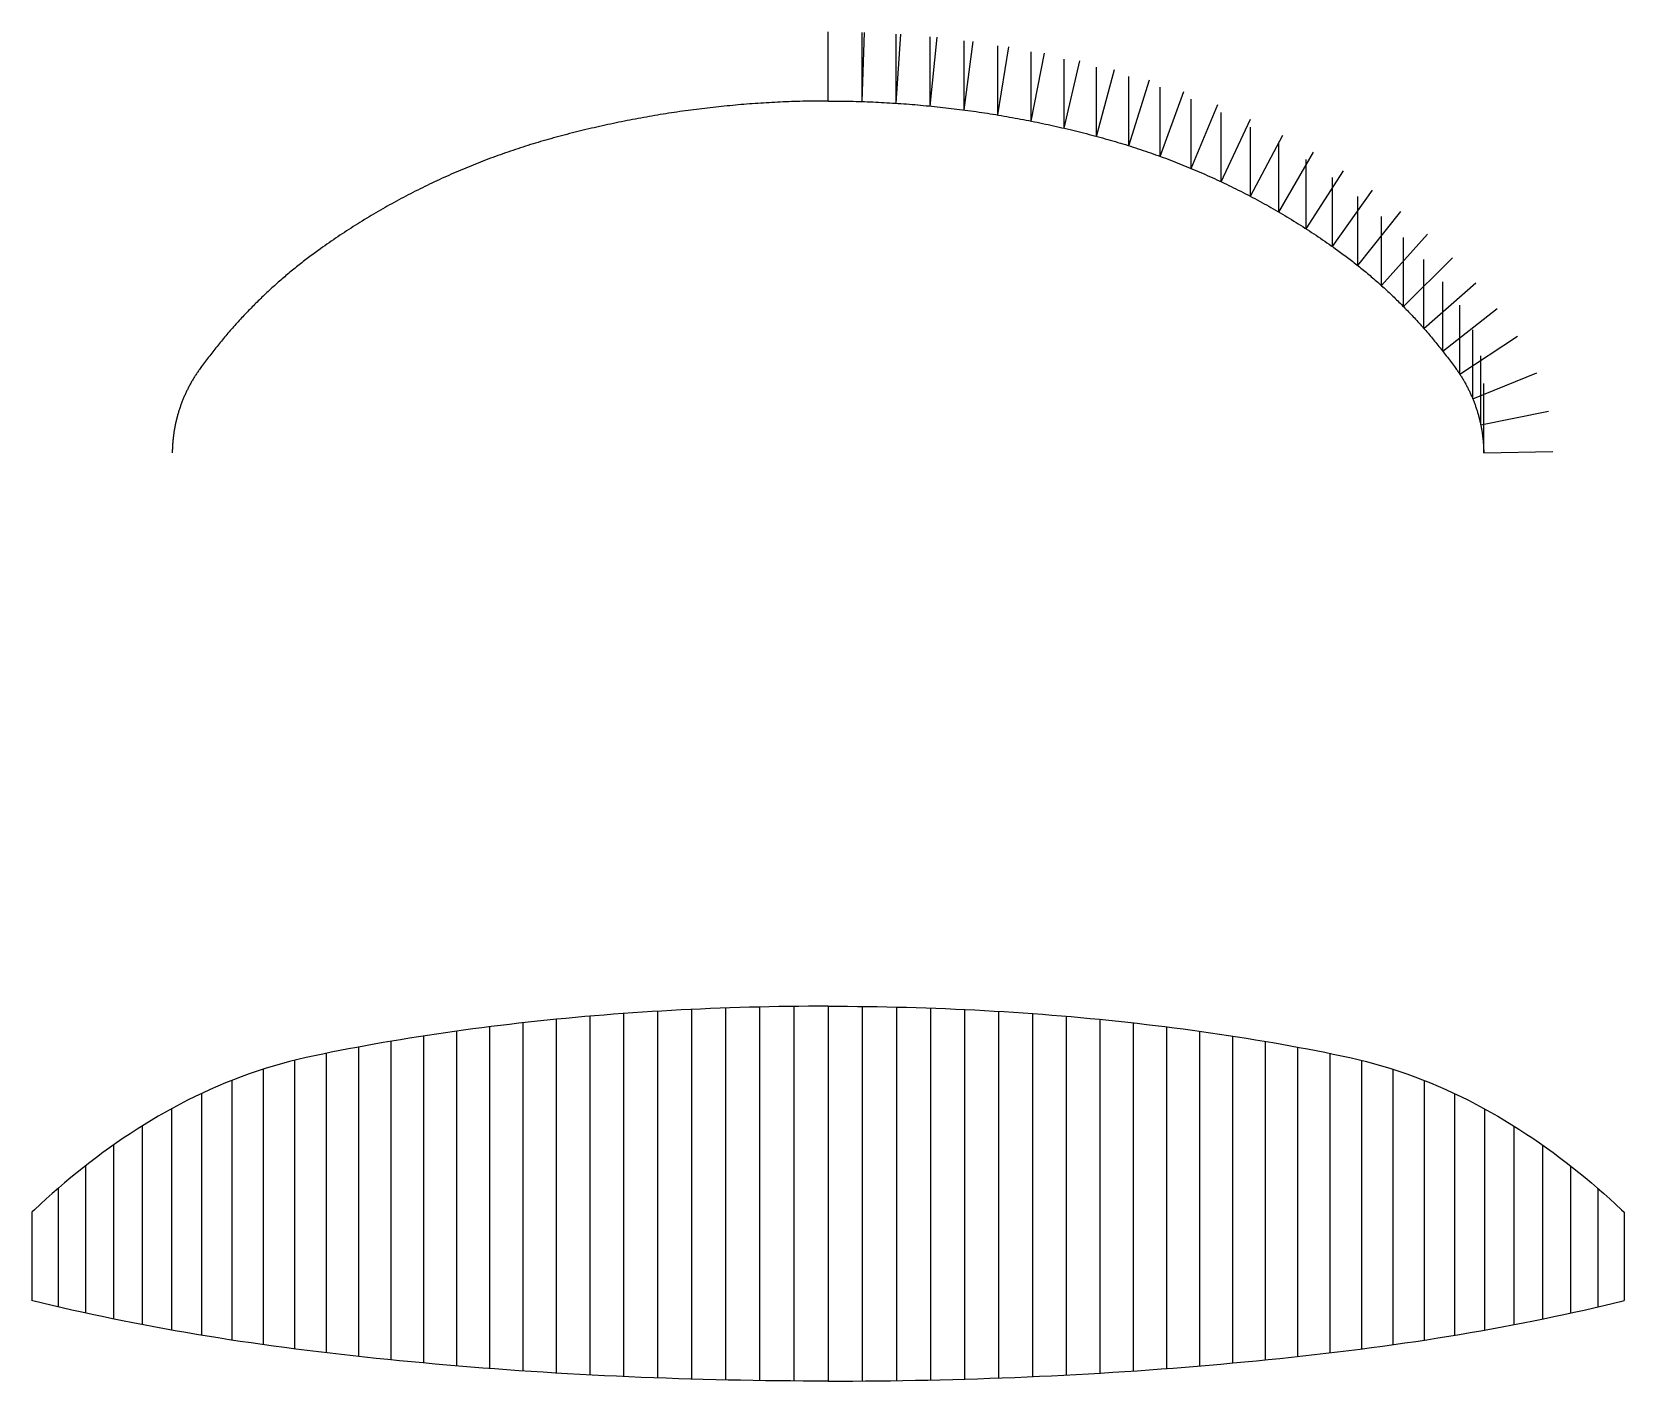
# Model space of a CAD drawing. Extents: x -576 to 576, y -271 to 704.
import ezdxf

# ---------------------------------------------------------------- set-up
doc = ezdxf.new("R2010")
doc.units = 0

msp = doc.modelspace()

# ---------------------------------------------------------------- linework, layer by layer
at = {"layer": 'default', "color": 1, "linetype": 'CONTINUOUS'}
for p, q in [((0, 654.25), (0, 704.25)), ((24.71, 653.84), (24.71, 703.84)), ((49.37, 652.63), (49.37, 702.63)), ((73.95, 650.6), (73.95, 700.6)), ((98.4, 647.78), (98.4, 697.78)), ((122.69, 644.16), (122.69, 694.16)), ((146.78, 639.77), (146.78, 689.77)), ((170.62, 634.61), (170.62, 684.61)), ((194.2, 628.71), (194.2, 678.71)), ((217.43, 621.97), (217.43, 671.97)), ((240.21, 614.24), (240.21, 664.24)), ((-119.24, 644.72), (-121.24, 644.4)), ((-117.23, 645.04), (-119.24, 644.72)), ((-115.23, 645.36), (-117.23, 645.04)), ((-113.22, 645.67), (-115.23, 645.36)), ((-111.21, 645.97), (-113.22, 645.67)), ((-109.21, 646.27), (-111.21, 645.97)), ((-107.2, 646.56), (-109.21, 646.27)), ((-105.19, 646.85), (-107.2, 646.56)), ((-103.18, 647.13), (-105.19, 646.85)), ((-101.17, 647.41), (-103.18, 647.13)), ((-99.16, 647.68), (-101.17, 647.41)), ((-97.14, 647.94), (-99.16, 647.68)), ((-95.13, 648.2), (-97.14, 647.94)), ((-93.12, 648.46), (-95.13, 648.2)), ((-91.1, 648.7), (-93.12, 648.46)), ((-89.09, 648.95), (-91.1, 648.7)), ((-87.07, 649.19), (-89.09, 648.95)), ((-85.06, 649.42), (-87.07, 649.19)), ((-83.04, 649.65), (-85.06, 649.42)), ((-81.02, 649.87), (-83.04, 649.65)), ((-79.01, 650.08), (-81.02, 649.87)), ((-76.99, 650.29), (-79.01, 650.08)), ((-74.97, 650.5), (-76.99, 650.29)), ((-72.95, 650.7), (-74.97, 650.5)), ((-70.93, 650.89), (-72.95, 650.7)), ((-68.91, 651.08), (-70.93, 650.89)), ((-66.89, 651.27), (-68.91, 651.08)), ((-64.86, 651.44), (-66.89, 651.27)), ((-62.84, 651.62), (-64.86, 651.44)), ((-60.82, 651.78), (-62.84, 651.62)), ((-58.8, 651.95), (-60.82, 651.78)), ((-56.77, 652.1), (-58.8, 651.95)), ((-54.75, 652.25), (-56.77, 652.1)), ((-52.72, 652.4), (-54.75, 652.25)), ((-50.7, 652.54), (-52.72, 652.4)), ((-48.67, 652.67), (-50.7, 652.54)), ((-46.65, 652.8), (-48.67, 652.67)), ((-44.62, 652.92), (-46.65, 652.8)), ((-42.6, 653.04), (-44.62, 652.92)), ((-40.57, 653.15), (-42.6, 653.04)), ((-38.54, 653.26), (-40.57, 653.15)), ((-36.52, 653.36), (-38.54, 653.26)), ((-34.49, 653.46), (-36.52, 653.36)), ((-32.46, 653.55), (-34.49, 653.46)), ((-30.43, 653.63), (-32.46, 653.55)), ((-28.41, 653.71), (-30.43, 653.63)), ((-26.38, 653.79), (-28.41, 653.71)), ((-24.35, 653.86), (-26.38, 653.79)), ((-22.32, 653.92), (-24.35, 653.86)), ((-20.29, 653.98), (-22.32, 653.92)), ((-18.26, 654.03), (-20.29, 653.98)), ((-16.24, 654.08), (-18.26, 654.03)), ((-14.21, 654.12), (-16.24, 654.08)), ((-12.18, 654.15), (-14.21, 654.12)), ((-10.15, 654.18), (-12.18, 654.15)), ((-8.12, 654.21), (-10.15, 654.18)), ((-6.09, 654.23), (-8.12, 654.21)), ((-4.06, 654.24), (-6.09, 654.23)), ((-2.03, 654.25), (-4.06, 654.24)), ((0, 654.25), (-2.03, 654.25)), ((262.49, 605.53), (262.49, 655.53)), ((284.22, 595.89), (284.22, 645.89)), ((-176.92, 633.11), (-178.89, 632.63)), ((-174.95, 633.59), (-176.92, 633.11)), ((-172.97, 634.06), (-174.95, 633.59)), ((-171, 634.52), (-172.97, 634.06)), ((-169.02, 634.98), (-171, 634.52)), ((-167.04, 635.44), (-169.02, 634.98)), ((-165.06, 635.89), (-167.04, 635.44)), ((-163.08, 636.33), (-165.06, 635.89)), ((-161.1, 636.77), (-163.08, 636.33)), ((-159.12, 637.2), (-161.1, 636.77)), ((-157.13, 637.63), (-159.12, 637.2)), ((-155.15, 638.05), (-157.13, 637.63)), ((-153.16, 638.47), (-155.15, 638.05)), ((-151.17, 638.88), (-153.16, 638.47)), ((-149.19, 639.28), (-151.17, 638.88)), ((-147.2, 639.68), (-149.19, 639.28)), ((-145.21, 640.08), (-147.2, 639.68)), ((-143.21, 640.47), (-145.21, 640.08)), ((-141.22, 640.85), (-143.21, 640.47)), ((-139.23, 641.23), (-141.22, 640.85)), ((-137.23, 641.61), (-139.23, 641.23)), ((-135.24, 641.97), (-137.23, 641.61)), ((-133.24, 642.34), (-135.24, 641.97)), ((-131.24, 642.69), (-133.24, 642.34)), ((-129.24, 643.05), (-131.24, 642.69)), ((-127.24, 643.39), (-129.24, 643.05)), ((-125.24, 643.73), (-127.24, 643.39)), ((-123.24, 644.07), (-125.24, 643.73)), ((-121.24, 644.4), (-123.24, 644.07)), ((305.35, 585.37), (305.35, 635.37)), ((-218.71, 621.57), (-220.54, 620.99)), ((-216.89, 622.14), (-218.71, 621.57)), ((-215.06, 622.71), (-216.89, 622.14)), ((-213.24, 623.27), (-215.06, 622.71)), ((-211.4, 623.83), (-213.24, 623.27)), ((-209.57, 624.38), (-211.4, 623.83)), ((-207.74, 624.92), (-209.57, 624.38)), ((-205.9, 625.46), (-207.74, 624.92)), ((-204.06, 625.98), (-205.9, 625.46)), ((-202.22, 626.51), (-204.06, 625.98)), ((-200.38, 627.02), (-202.22, 626.51)), ((-198.54, 627.53), (-200.38, 627.02)), ((-196.58, 628.07), (-198.54, 627.53)), ((-194.62, 628.59), (-196.58, 628.07)), ((-192.66, 629.12), (-194.62, 628.59)), ((-190.69, 629.64), (-192.66, 629.12)), ((-188.73, 630.15), (-190.69, 629.64)), ((-186.77, 630.66), (-188.73, 630.15)), ((-184.8, 631.16), (-186.77, 630.66)), ((-182.83, 631.65), (-184.8, 631.16)), ((-180.86, 632.15), (-182.83, 631.65)), ((-178.89, 632.63), (-180.86, 632.15)), ((325.83, 574.01), (325.83, 624.01)), ((-251.18, 610.1), (-252.96, 609.4)), ((-249.39, 610.79), (-251.18, 610.1)), ((-247.61, 611.48), (-249.39, 610.79)), ((-245.82, 612.15), (-247.61, 611.48)), ((-244.03, 612.83), (-245.82, 612.15)), ((-242.24, 613.49), (-244.03, 612.83)), ((-240.44, 614.15), (-242.24, 613.49)), ((-238.64, 614.81), (-240.44, 614.15)), ((-236.84, 615.45), (-238.64, 614.81)), ((-235.04, 616.1), (-236.84, 615.45)), ((-233.23, 616.73), (-235.04, 616.1)), ((-231.43, 617.36), (-233.23, 616.73)), ((-229.62, 617.98), (-231.43, 617.36)), ((-227.81, 618.59), (-229.62, 617.98)), ((-225.99, 619.2), (-227.81, 618.59)), ((-224.18, 619.8), (-225.99, 619.2)), ((-222.36, 620.4), (-224.18, 619.8)), ((-220.54, 620.99), (-222.36, 620.4)), ((345.63, 561.87), (345.63, 611.87)), ((-277.62, 598.95), (-279.36, 598.15)), ((-275.87, 599.74), (-277.62, 598.95)), ((-274.13, 600.52), (-275.87, 599.74)), ((-272.38, 601.29), (-274.13, 600.52)), ((-270.63, 602.06), (-272.38, 601.29)), ((-268.87, 602.82), (-270.63, 602.06)), ((-267.11, 603.58), (-268.87, 602.82)), ((-265.35, 604.33), (-267.11, 603.58)), ((-263.59, 605.07), (-265.35, 604.33)), ((-261.83, 605.81), (-263.59, 605.07)), ((-260.06, 606.54), (-261.83, 605.81)), ((-258.29, 607.26), (-260.06, 606.54)), ((-256.51, 607.98), (-258.29, 607.26)), ((-254.74, 608.69), (-256.51, 607.98)), ((-252.96, 609.4), (-254.74, 608.69)), ((364.7, 548.99), (364.7, 598.99)), ((-301.71, 587.27), (-303.41, 586.39)), ((-300.01, 588.14), (-301.71, 587.27)), ((-298.31, 589.01), (-300.01, 588.14)), ((-296.6, 589.87), (-298.31, 589.01)), ((-294.89, 590.73), (-296.6, 589.87)), ((-293.18, 591.58), (-294.89, 590.73)), ((-291.46, 592.42), (-293.18, 591.58)), ((-289.74, 593.26), (-291.46, 592.42)), ((-288.02, 594.09), (-289.74, 593.26)), ((-286.29, 594.92), (-288.02, 594.09)), ((-284.56, 595.73), (-286.29, 594.92)), ((-282.83, 596.55), (-284.56, 595.73)), ((-281.09, 597.35), (-282.83, 596.55)), ((-279.36, 598.15), (-281.09, 597.35)), ((-321.88, 576.3), (-323.54, 575.35)), ((-320.22, 577.25), (-321.88, 576.3)), ((-318.55, 578.19), (-320.22, 577.25)), ((-316.88, 579.12), (-318.55, 578.19)), ((-315.21, 580.05), (-316.88, 579.12)), ((-313.54, 580.97), (-315.21, 580.05)), ((-311.86, 581.89), (-313.54, 580.97)), ((-310.17, 582.8), (-311.86, 581.89)), ((-308.49, 583.71), (-310.17, 582.8)), ((-306.8, 584.61), (-308.49, 583.71)), ((-305.11, 585.5), (-306.8, 584.61)), ((-303.41, 586.39), (-305.11, 585.5)), ((382.91, 535.36), (382.91, 585.36)), ((-341.55, 564.47), (-343.17, 563.44)), ((-339.93, 565.49), (-341.55, 564.47)), ((-338.31, 566.5), (-339.93, 565.49)), ((-336.68, 567.51), (-338.31, 566.5)), ((-335.05, 568.51), (-336.68, 567.51)), ((-333.42, 569.5), (-335.05, 568.51)), ((-331.78, 570.49), (-333.42, 569.5)), ((-330.14, 571.47), (-331.78, 570.49)), ((-328.49, 572.45), (-330.14, 571.47)), ((-326.85, 573.42), (-328.49, 572.45)), ((-325.19, 574.39), (-326.85, 573.42)), ((-323.54, 575.35), (-325.19, 574.39)), ((400.04, 520.87), (400.04, 570.87)), ((-359.12, 552.89), (-360.69, 551.8)), ((-357.54, 553.97), (-359.12, 552.89)), ((-355.96, 555.04), (-357.54, 553.97)), ((-354.37, 556.11), (-355.96, 555.04)), ((-352.79, 557.18), (-354.37, 556.11)), ((-351.19, 558.24), (-352.79, 557.18)), ((-349.59, 559.29), (-351.19, 558.24)), ((-347.99, 560.34), (-349.59, 559.29)), ((-346.39, 561.38), (-347.99, 560.34)), ((-344.78, 562.41), (-346.39, 561.38)), ((-343.17, 563.44), (-344.78, 562.41)), ((416.02, 505.63), (416.02, 555.63)), ((-375.45, 541.15), (-376.43, 540.41)), ((-374.46, 541.9), (-375.45, 541.15)), ((-373.48, 542.63), (-374.46, 541.9)), ((-372.49, 543.37), (-373.48, 542.63)), ((-371.5, 544.1), (-372.49, 543.37)), ((-370.5, 544.83), (-371.5, 544.1)), ((-369.5, 545.56), (-370.5, 544.83)), ((-368.51, 546.28), (-369.5, 545.56)), ((-366.95, 547.39), (-368.51, 546.28)), ((-365.39, 548.5), (-366.95, 547.39)), ((-363.83, 549.61), (-365.39, 548.5)), ((-362.26, 550.71), (-363.83, 549.61)), ((-360.69, 551.8), (-362.26, 550.71)), ((-389.92, 529.65), (-390.86, 528.85)), ((-388.97, 530.43), (-389.92, 529.65)), ((-388.02, 531.22), (-388.97, 530.43)), ((-387.07, 532), (-388.02, 531.22)), ((-386.11, 532.78), (-387.07, 532)), ((-385.16, 533.56), (-386.11, 532.78)), ((-384.2, 534.33), (-385.16, 533.56)), ((-383.24, 535.1), (-384.2, 534.33)), ((-382.27, 535.87), (-383.24, 535.1)), ((-381.3, 536.64), (-382.27, 535.87)), ((-380.33, 537.4), (-381.3, 536.64)), ((-379.36, 538.15), (-380.33, 537.4)), ((-378.39, 538.91), (-379.36, 538.15)), ((-377.41, 539.66), (-378.39, 538.91)), ((-376.43, 540.41), (-377.41, 539.66)), ((430.81, 489.78), (430.81, 539.78)), ((-402.9, 518.27), (-403.8, 517.44)), ((-401.99, 519.11), (-402.9, 518.27)), ((-401.07, 519.93), (-401.99, 519.11)), ((-400.16, 520.76), (-401.07, 519.93)), ((-399.24, 521.58), (-400.16, 520.76)), ((-398.32, 522.4), (-399.24, 521.58)), ((-397.4, 523.22), (-398.32, 522.4)), ((-396.47, 524.03), (-397.4, 523.22)), ((-395.54, 524.84), (-396.47, 524.03)), ((-394.61, 525.65), (-395.54, 524.84)), ((-393.68, 526.46), (-394.61, 525.65)), ((-392.74, 527.26), (-393.68, 526.46)), ((-391.8, 528.06), (-392.74, 527.26)), ((-390.86, 528.85), (-391.8, 528.06)), ((444.39, 473.46), (444.39, 523.46)), ((-414.47, 507.19), (-415.34, 506.32)), ((-413.6, 508.06), (-414.47, 507.19)), ((-412.72, 508.93), (-413.6, 508.06)), ((-411.84, 509.79), (-412.72, 508.93)), ((-410.96, 510.65), (-411.84, 509.79)), ((-410.07, 511.51), (-410.96, 510.65)), ((-409.19, 512.37), (-410.07, 511.51)), ((-408.3, 513.22), (-409.19, 512.37)), ((-407.4, 514.07), (-408.3, 513.22)), ((-406.51, 514.92), (-407.4, 514.07)), ((-405.61, 515.76), (-406.51, 514.92)), ((-404.71, 516.6), (-405.61, 515.76)), ((-403.8, 517.44), (-404.71, 516.6)), ((456.69, 456.76), (456.69, 506.76)), ((-425.56, 495.62), (-426.39, 494.71)), ((-424.72, 496.53), (-425.56, 495.62)), ((-423.88, 497.43), (-424.72, 496.53)), ((-423.04, 498.33), (-423.88, 497.43)), ((-422.2, 499.23), (-423.04, 498.33)), ((-421.35, 500.13), (-422.2, 499.23)), ((-420.5, 501.02), (-421.35, 500.13)), ((-419.65, 501.91), (-420.5, 501.02)), ((-418.79, 502.8), (-419.65, 501.91)), ((-417.93, 503.68), (-418.79, 502.8)), ((-417.07, 504.56), (-417.93, 503.68)), ((-416.21, 505.44), (-417.07, 504.56)), ((-415.34, 506.32), (-416.21, 505.44)), ((-436.14, 483.59), (-436.94, 482.65)), ((-435.35, 484.54), (-436.14, 483.59)), ((-434.55, 485.47), (-435.35, 484.54)), ((-433.75, 486.41), (-434.55, 485.47)), ((-432.94, 487.34), (-433.75, 486.41)), ((-432.13, 488.27), (-432.94, 487.34)), ((-431.32, 489.2), (-432.13, 488.27)), ((-430.51, 490.13), (-431.32, 489.2)), ((-429.69, 491.05), (-430.51, 490.13)), ((-428.87, 491.97), (-429.69, 491.05)), ((-428.05, 492.89), (-428.87, 491.97)), ((-427.22, 493.8), (-428.05, 492.89)), ((-426.39, 494.71), (-427.22, 493.8)), ((466.11, 438.91), (466.11, 488.91)), ((-445.45, 472.1), (-446.21, 471.12)), ((-444.69, 473.07), (-445.45, 472.1)), ((-443.93, 474.04), (-444.69, 473.07)), ((-443.17, 475.01), (-443.93, 474.04)), ((-442.4, 475.97), (-443.17, 475.01)), ((-441.63, 476.93), (-442.4, 475.97)), ((-440.85, 477.89), (-441.63, 476.93)), ((-440.08, 478.85), (-440.85, 477.89)), ((-439.3, 479.8), (-440.08, 478.85)), ((-438.51, 480.75), (-439.3, 479.8)), ((-437.73, 481.7), (-438.51, 480.75)), ((-436.94, 482.65), (-437.73, 481.7)), ((-452.86, 462.25), (-454.3, 460.24)), ((-452.13, 463.24), (-452.86, 462.25)), ((-451.4, 464.24), (-452.13, 463.24)), ((-450.67, 465.23), (-451.4, 464.24)), ((-449.93, 466.22), (-450.67, 465.23)), ((-449.19, 467.2), (-449.93, 466.22)), ((-448.45, 468.19), (-449.19, 467.2)), ((-447.71, 469.17), (-448.45, 468.19)), ((-446.96, 470.15), (-447.71, 469.17)), ((-446.21, 471.12), (-446.96, 470.15)), ((471.83, 420.14), (471.83, 470.14)), ((-461.26, 449.11), (-461.57, 448.54)), ((-460.95, 449.69), (-461.26, 449.11)), ((-460.63, 450.27), (-460.95, 449.69)), ((-460.31, 450.84), (-460.63, 450.27)), ((-459.98, 451.41), (-460.31, 450.84)), ((-459.65, 451.98), (-459.98, 451.41)), ((-459.32, 452.54), (-459.65, 451.98)), ((-458.98, 453.11), (-459.32, 452.54)), ((-458.64, 453.67), (-458.98, 453.11)), ((-458.3, 454.23), (-458.64, 453.67)), ((-457.95, 454.79), (-458.3, 454.23)), ((-457.6, 455.34), (-457.95, 454.79)), ((-457.25, 455.9), (-457.6, 455.34)), ((-456.89, 456.45), (-457.25, 455.9)), ((-456.53, 457), (-456.89, 456.45)), ((-456.17, 457.55), (-456.53, 457)), ((-455.8, 458.09), (-456.17, 457.55)), ((-455.43, 458.63), (-455.8, 458.09)), ((-455.06, 459.17), (-455.43, 458.63)), ((-454.68, 459.71), (-455.06, 459.17)), ((-454.3, 460.24), (-454.68, 459.71)), ((473.99, 400), (473.99, 450)), ((-466.55, 437.82), (-466.79, 437.2)), ((-466.3, 438.43), (-466.55, 437.82)), ((-466.06, 439.03), (-466.3, 438.43)), ((-465.8, 439.64), (-466.06, 439.03)), ((-465.55, 440.24), (-465.8, 439.64)), ((-465.29, 440.85), (-465.55, 440.24)), ((-465.02, 441.45), (-465.29, 440.85)), ((-464.76, 442.05), (-465.02, 441.45)), ((-464.49, 442.65), (-464.76, 442.05)), ((-464.21, 443.25), (-464.49, 442.65)), ((-463.93, 443.84), (-464.21, 443.25)), ((-463.65, 444.43), (-463.93, 443.84)), ((-463.37, 445.03), (-463.65, 444.43)), ((-463.08, 445.62), (-463.37, 445.03)), ((-462.78, 446.2), (-463.08, 445.62)), ((-462.49, 446.79), (-462.78, 446.2)), ((-462.19, 447.37), (-462.49, 446.79)), ((-461.88, 447.96), (-462.19, 447.37)), ((-461.57, 448.54), (-461.88, 447.96)), ((-470.46, 425.97), (-470.63, 425.34)), ((-470.29, 426.6), (-470.46, 425.97)), ((-470.12, 427.24), (-470.29, 426.6)), ((-469.94, 427.87), (-470.12, 427.24)), ((-469.75, 428.5), (-469.94, 427.87)), ((-469.57, 429.13), (-469.75, 428.5)), ((-469.38, 429.76), (-469.57, 429.13)), ((-469.18, 430.39), (-469.38, 429.76)), ((-468.98, 431.01), (-469.18, 430.39)), ((-468.78, 431.64), (-468.98, 431.01)), ((-468.58, 432.26), (-468.78, 431.64)), ((-468.37, 432.89), (-468.58, 432.26)), ((-468.15, 433.51), (-468.37, 432.89)), ((-467.94, 434.13), (-468.15, 433.51)), ((-467.71, 434.74), (-467.94, 434.13)), ((-467.49, 435.36), (-467.71, 434.74)), ((-467.26, 435.98), (-467.49, 435.36)), ((-467.03, 436.59), (-467.26, 435.98)), ((-466.79, 437.2), (-467.03, 436.59)), ((-472.85, 414.4), (-472.94, 413.75)), ((-472.75, 415.05), (-472.85, 414.4)), ((-472.65, 415.69), (-472.75, 415.05)), ((-472.54, 416.34), (-472.65, 415.69)), ((-472.43, 416.99), (-472.54, 416.34)), ((-472.32, 417.64), (-472.43, 416.99)), ((-472.2, 418.28), (-472.32, 417.64)), ((-472.08, 418.93), (-472.2, 418.28)), ((-471.95, 419.57), (-472.08, 418.93)), ((-471.82, 420.22), (-471.95, 419.57)), ((-471.68, 420.86), (-471.82, 420.22)), ((-471.54, 421.5), (-471.68, 420.86)), ((-471.4, 422.14), (-471.54, 421.5)), ((-471.25, 422.78), (-471.4, 422.14)), ((-471.1, 423.42), (-471.25, 422.78)), ((-470.95, 424.06), (-471.1, 423.42)), ((-470.79, 424.7), (-470.95, 424.06)), ((-470.63, 425.34), (-470.79, 424.7)), ((-473.9, 403.28), (-473.93, 402.63)), ((-473.87, 403.94), (-473.9, 403.28)), ((-473.84, 404.6), (-473.87, 403.94)), ((-473.8, 405.25), (-473.84, 404.6)), ((-473.76, 405.91), (-473.8, 405.25)), ((-473.72, 406.56), (-473.76, 405.91)), ((-473.67, 407.22), (-473.72, 406.56)), ((-473.61, 407.87), (-473.67, 407.22)), ((-473.55, 408.53), (-473.61, 407.87)), ((-473.49, 409.18), (-473.55, 408.53)), ((-473.43, 409.83), (-473.49, 409.18)), ((-473.36, 410.49), (-473.43, 409.83)), ((-473.28, 411.14), (-473.36, 410.49)), ((-473.2, 411.79), (-473.28, 411.14)), ((-473.12, 412.44), (-473.2, 411.79)), ((-473.04, 413.1), (-473.12, 412.44)), ((-472.94, 413.75), (-473.04, 413.1)), ((-473.98, 400.66), (-473.99, 400)), ((-473.97, 401.31), (-473.98, 400.66)), ((-473.95, 401.97), (-473.97, 401.31)), ((-473.93, 402.63), (-473.95, 401.97)), ((0, 0), (-7.1, -0.01)), ((0, 0), (7.1, -0.01)), ((0, 0), (0, -271.02)), ((-209.88, -10.86), (-216.66, -11.59)), ((-203.09, -10.15), (-209.88, -10.86)), ((-196.27, -9.47), (-203.09, -10.15)), ((-196.43, -9.48), (-196.43, -265.2)), ((-189.44, -8.81), (-196.27, -9.47)), ((-182.58, -8.17), (-189.44, -8.81)), ((-175.71, -7.56), (-182.58, -8.17)), ((-168.82, -6.97), (-175.71, -7.56)), ((-172.13, -7.25), (-172.13, -266.56)), ((-161.91, -6.4), (-168.82, -6.97)), ((-154.99, -5.86), (-161.91, -6.4)), ((-148.05, -5.34), (-154.99, -5.86)), ((-141.1, -4.85), (-148.05, -5.34)), ((-147.73, -5.32), (-147.73, -267.74)), ((-134.13, -4.37), (-141.1, -4.85)), ((-127.15, -3.93), (-134.13, -4.37)), ((-120.15, -3.5), (-127.15, -3.93)), ((-123.24, -3.69), (-123.24, -268.74)), ((-113.15, -3.11), (-120.15, -3.5)), ((-106.13, -2.73), (-113.15, -3.11)), ((-99.1, -2.38), (-106.13, -2.73)), ((-92.07, -2.05), (-99.1, -2.38)), ((-98.68, -2.36), (-98.68, -269.56)), ((-85.02, -1.75), (-92.07, -2.05)), ((-77.97, -1.47), (-85.02, -1.75)), ((-70.9, -1.21), (-77.97, -1.47)), ((-74.07, -1.33), (-74.07, -270.2)), ((-63.83, -0.98), (-70.9, -1.21)), ((-56.76, -0.78), (-63.83, -0.98)), ((-49.67, -0.6), (-56.76, -0.78)), ((-42.59, -0.44), (-49.67, -0.6)), ((-49.41, -0.59), (-49.41, -270.65)), ((-35.5, -0.3), (-42.59, -0.44)), ((-28.4, -0.19), (-35.5, -0.3)), ((-21.3, -0.11), (-28.4, -0.19)), ((-24.71, -0.15), (-24.71, -270.93)), ((-14.2, -0.05), (-21.3, -0.11)), ((-7.1, -0.01), (-14.2, -0.05)), ((7.1, -0.01), (14.2, -0.05)), ((14.2, -0.05), (21.3, -0.11)), ((21.3, -0.11), (28.4, -0.19)), ((28.4, -0.19), (35.5, -0.3)), ((35.5, -0.3), (42.59, -0.44)), ((42.59, -0.44), (49.67, -0.6)), ((49.67, -0.6), (56.76, -0.78)), ((56.76, -0.78), (63.83, -0.98)), ((63.83, -0.98), (70.9, -1.21)), ((70.9, -1.21), (77.97, -1.47)), ((77.97, -1.47), (85.02, -1.75)), ((85.02, -1.75), (92.07, -2.05)), ((92.07, -2.05), (99.1, -2.38)), ((99.1, -2.38), (106.13, -2.73)), ((106.13, -2.73), (113.15, -3.11)), ((113.15, -3.11), (120.15, -3.5)), ((120.15, -3.5), (127.15, -3.93)), ((127.15, -3.93), (134.13, -4.37)), ((134.13, -4.37), (141.1, -4.85)), ((141.1, -4.85), (148.05, -5.34)), ((148.05, -5.34), (154.99, -5.86)), ((154.99, -5.86), (161.91, -6.4)), ((161.91, -6.4), (168.82, -6.97)), ((168.82, -6.97), (175.71, -7.56)), ((175.71, -7.56), (182.58, -8.17)), ((182.58, -8.17), (189.44, -8.81)), ((189.44, -8.81), (196.27, -9.47)), ((196.27, -9.47), (203.09, -10.15)), ((203.09, -10.15), (209.88, -10.86)), ((209.88, -10.86), (216.66, -11.59)), ((-296.07, -22.13), (-302.51, -23.16)), ((-289.6, -21.13), (-296.07, -22.13)), ((-292.38, -21.56), (-292.38, -257.92)), ((-283.1, -20.15), (-289.6, -21.13)), ((-276.57, -19.19), (-283.1, -20.15)), ((-270.01, -18.26), (-276.57, -19.19)), ((-263.43, -17.34), (-270.01, -18.26)), ((-268.61, -18.06), (-268.61, -260.01)), ((-256.82, -16.45), (-263.43, -17.34)), ((-250.19, -15.58), (-256.82, -16.45)), ((-243.53, -14.74), (-250.19, -15.58)), ((-244.68, -14.89), (-244.68, -261.92)), ((-236.85, -13.92), (-243.53, -14.74)), ((-230.14, -13.12), (-236.85, -13.92)), ((-223.41, -12.34), (-230.14, -13.12)), ((-216.66, -11.59), (-223.41, -12.34)), ((-220.62, -12.03), (-220.62, -263.65)), ((216.66, -11.59), (223.41, -12.34)), ((223.41, -12.34), (230.14, -13.12)), ((230.14, -13.12), (236.85, -13.92)), ((236.85, -13.92), (243.53, -14.74)), ((243.53, -14.74), (250.19, -15.58)), ((250.19, -15.58), (256.82, -16.45)), ((256.82, -16.45), (263.43, -17.34)), ((263.43, -17.34), (270.01, -18.26)), ((270.01, -18.26), (276.57, -19.19)), ((276.57, -19.19), (283.1, -20.15)), ((283.1, -20.15), (289.6, -21.13)), ((289.6, -21.13), (296.07, -22.13)), ((296.07, -22.13), (302.51, -23.16)), ((-359.03, -33.35), (-365.14, -34.59)), ((-362.63, -34.08), (-362.63, -250.55)), ((-352.89, -32.13), (-359.03, -33.35)), ((-346.71, -30.94), (-352.89, -32.13)), ((-340.49, -29.76), (-346.71, -30.94)), ((-334.24, -28.61), (-340.49, -29.76)), ((-339.41, -29.56), (-339.41, -253.19)), ((-327.96, -27.47), (-334.24, -28.61)), ((-321.64, -26.36), (-327.96, -27.47)), ((-315.3, -25.27), (-321.64, -26.36)), ((-315.98, -25.39), (-315.98, -255.65)), ((-308.92, -24.2), (-315.3, -25.27)), ((-302.51, -23.16), (-308.92, -24.2)), ((302.51, -23.16), (308.92, -24.2)), ((308.92, -24.2), (315.3, -25.27)), ((315.3, -25.27), (321.64, -26.36)), ((321.64, -26.36), (327.96, -27.47)), ((327.96, -27.47), (334.24, -28.61)), ((334.24, -28.61), (340.49, -29.76)), ((340.49, -29.76), (346.71, -30.94)), ((346.71, -30.94), (352.89, -32.13)), ((352.89, -32.13), (359.03, -33.35)), ((359.03, -33.35), (365.14, -34.59)), ((-406.86, -45.06), (-412.66, -46.95)), ((-408.4, -45.57), (-408.4, -244.66)), ((-401.01, -43.28), (-406.86, -45.06)), ((-395.13, -41.59), (-401.01, -43.28)), ((-389.21, -40), (-395.13, -41.59)), ((-383.25, -38.52), (-389.21, -40)), ((-385.65, -39.11), (-385.65, -247.72)), ((-377.25, -37.14), (-383.25, -38.52)), ((-371.22, -35.85), (-377.25, -37.13)), ((-365.14, -34.59), (-371.22, -35.85)), ((365.14, -34.59), (371.22, -35.85)), ((371.22, -35.85), (377.25, -37.13)), ((377.25, -37.14), (383.25, -38.52)), ((383.25, -38.52), (389.21, -40)), ((389.21, -40), (395.13, -41.59)), ((395.13, -41.59), (401.01, -43.28)), ((401.01, -43.28), (406.86, -45.06)), ((406.86, -45.06), (412.66, -46.95)), ((-435.44, -55.44), (-441.03, -57.79)), ((-429.81, -53.18), (-435.44, -55.44)), ((-430.84, -53.6), (-430.84, -241.36)), ((-424.13, -51.01), (-429.81, -53.18)), ((-418.42, -48.94), (-424.13, -51.01)), ((-412.66, -46.95), (-418.42, -48.94)), ((412.66, -46.95), (418.42, -48.94)), ((418.42, -48.94), (424.13, -51.01)), ((424.13, -51.01), (429.81, -53.18)), ((429.81, -53.18), (435.44, -55.44)), ((435.44, -55.44), (441.03, -57.79)), ((-462.94, -68.04), (-468.3, -70.8)), ((-457.53, -65.35), (-462.94, -68.04)), ((-452.07, -62.75), (-457.53, -65.35)), ((-452.92, -63.16), (-452.92, -237.84)), ((-446.57, -60.23), (-452.07, -62.75)), ((-441.03, -57.79), (-446.57, -60.23)), ((441.03, -57.79), (446.57, -60.23)), ((446.57, -60.23), (452.07, -62.75)), ((452.07, -62.75), (457.53, -65.35)), ((457.53, -65.35), (462.94, -68.04)), ((462.94, -68.04), (468.3, -70.8)), ((-484.11, -79.53), (-489.28, -82.59)), ((-478.89, -76.55), (-484.11, -79.53)), ((-473.62, -73.64), (-478.89, -76.55)), ((-474.61, -74.18), (-474.61, -234.11)), ((-468.3, -70.8), (-473.62, -73.64)), ((468.3, -70.8), (473.62, -73.64)), ((473.62, -73.64), (478.89, -76.55)), ((478.89, -76.55), (484.11, -79.53)), ((484.11, -79.53), (489.28, -82.59)), ((-499.48, -88.9), (-504.5, -92.15)), ((-494.4, -85.71), (-499.48, -88.9)), ((-495.84, -86.61), (-495.84, -230.19)), ((-489.28, -82.59), (-494.4, -85.71)), ((489.28, -82.59), (494.4, -85.71)), ((494.4, -85.71), (499.48, -88.9)), ((499.48, -88.9), (504.5, -92.15)), ((-519.27, -102.26), (-524.09, -105.75)), ((-514.4, -98.83), (-519.27, -102.26)), ((-516.58, -100.37), (-516.58, -226.07)), ((-509.47, -95.46), (-514.4, -98.83)), ((-504.5, -92.15), (-509.47, -95.46)), ((504.5, -92.15), (509.47, -95.46)), ((509.47, -95.46), (514.4, -98.83)), ((514.4, -98.83), (519.27, -102.26)), ((519.27, -102.26), (524.09, -105.75)), ((-533.57, -112.87), (-538.23, -116.51)), ((-528.85, -109.28), (-533.57, -112.87)), ((-524.09, -105.75), (-528.85, -109.28)), ((524.09, -105.75), (528.85, -109.28)), ((528.85, -109.28), (533.57, -112.87)), ((533.57, -112.87), (538.23, -116.51)), ((-547.39, -123.92), (-551.88, -127.69)), ((-542.83, -120.19), (-547.39, -123.92)), ((-538.23, -116.51), (-542.83, -120.19)), ((-536.8, -115.39), (-536.8, -221.79)), ((538.23, -116.51), (542.83, -120.19)), ((542.83, -120.19), (547.39, -123.92)), ((547.39, -123.92), (551.88, -127.69)), ((-560.71, -135.34), (-565.04, -139.22)), ((-556.33, -131.49), (-560.71, -135.34)), ((-556.45, -131.6), (-556.45, -217.36)), ((-551.88, -127.69), (-556.33, -131.49)), ((551.88, -127.69), (556.33, -131.49)), ((556.33, -131.49), (560.71, -135.34)), ((560.71, -135.34), (565.04, -139.22)), ((-573.54, -147.08), (-575.5, -148.95)), ((-575.5, -148.95), (-575.5, -212.8)), ((-575.5, -148.95), (-575.5, -212.8)), ((-569.32, -143.14), (-573.54, -147.08)), ((-565.04, -139.22), (-569.32, -143.14)), ((565.04, -139.22), (569.32, -143.14)), ((569.32, -143.14), (573.54, -147.08)), ((573.54, -147.08), (575.5, -148.95)), ((575.5, -148.95), (575.5, -212.8)), ((-574.8, -212.97), (-575.5, -212.8)), ((-567.81, -214.68), (-574.8, -212.97)), ((-560.76, -216.36), (-567.81, -214.68)), ((-553.65, -218.01), (-560.76, -216.36)), ((-546.49, -219.65), (-553.65, -218.01)), ((546.49, -219.65), (553.65, -218.01)), ((553.65, -218.01), (560.76, -216.36)), ((560.76, -216.36), (567.81, -214.68)), ((567.81, -214.68), (574.8, -212.97)), ((574.8, -212.97), (575.5, -212.8)), ((-539.27, -221.25), (-546.49, -219.65)), ((-532, -222.84), (-539.27, -221.25)), ((-524.68, -224.4), (-532, -222.84)), ((-517.3, -225.93), (-524.68, -224.4)), ((-509.88, -227.44), (-517.3, -225.93)), ((-502.4, -228.92), (-509.88, -227.44)), ((-494.87, -230.37), (-502.4, -228.92)), ((494.87, -230.37), (502.4, -228.92)), ((502.4, -228.92), (509.88, -227.44)), ((509.88, -227.44), (517.3, -225.93)), ((517.3, -225.93), (524.68, -224.4)), ((524.68, -224.4), (532, -222.84)), ((532, -222.84), (539.27, -221.25)), ((539.27, -221.25), (546.49, -219.65)), ((-487.29, -231.8), (-494.87, -230.37)), ((-479.67, -233.2), (-487.29, -231.8)), ((-471.99, -234.58), (-479.67, -233.2)), ((-464.27, -235.93), (-471.99, -234.58)), ((-456.5, -237.25), (-464.27, -235.93)), ((-448.69, -238.54), (-456.5, -237.25)), ((-440.83, -239.81), (-448.69, -238.54)), ((-432.93, -241.04), (-440.83, -239.81)), ((-424.98, -242.25), (-432.93, -241.04)), ((424.98, -242.25), (432.93, -241.04)), ((432.93, -241.04), (440.83, -239.81)), ((440.83, -239.81), (448.69, -238.54)), ((448.69, -238.54), (456.5, -237.25)), ((456.5, -237.25), (464.27, -235.93)), ((464.27, -235.93), (471.99, -234.58)), ((471.99, -234.58), (479.67, -233.2)), ((479.67, -233.2), (487.29, -231.8)), ((487.29, -231.8), (494.87, -230.37)), ((-416.99, -243.43), (-424.98, -242.25)), ((-408.96, -244.58), (-416.99, -243.43)), ((-400.89, -245.7), (-408.96, -244.58)), ((-392.78, -246.79), (-400.89, -245.7)), ((-384.63, -247.86), (-392.78, -246.79)), ((-376.44, -248.89), (-384.63, -247.86)), ((-368.21, -249.89), (-376.44, -248.89)), ((-359.95, -250.87), (-368.21, -249.89)), ((-351.65, -251.83), (-359.95, -250.87)), ((-343.31, -252.76), (-351.65, -251.83)), ((-334.94, -253.68), (-343.31, -252.76)), ((334.94, -253.68), (343.31, -252.76)), ((343.31, -252.76), (351.65, -251.83)), ((351.65, -251.83), (359.95, -250.87)), ((359.95, -250.87), (368.21, -249.89)), ((368.21, -249.89), (376.44, -248.89)), ((376.44, -248.89), (384.63, -247.86)), ((384.63, -247.86), (392.78, -246.79)), ((392.78, -246.79), (400.89, -245.7)), ((400.89, -245.7), (408.96, -244.58)), ((408.96, -244.58), (416.99, -243.43)), ((416.99, -243.43), (424.98, -242.25)), ((-326.54, -254.57), (-334.94, -253.68)), ((-318.11, -255.44), (-326.54, -254.57)), ((-309.64, -256.28), (-318.11, -255.44)), ((-301.14, -257.1), (-309.64, -256.28)), ((-292.61, -257.9), (-301.14, -257.1)), ((-284.06, -258.68), (-292.61, -257.9)), ((-275.47, -259.43), (-284.06, -258.68)), ((-266.86, -260.16), (-275.47, -259.43)), ((-258.22, -260.87), (-266.86, -260.16)), ((-249.55, -261.55), (-258.22, -260.87)), ((-240.86, -262.21), (-249.55, -261.55)), ((-232.15, -262.85), (-240.86, -262.21)), ((-223.41, -263.46), (-232.15, -262.85)), ((-214.65, -264.05), (-223.41, -263.46)), ((-205.87, -264.62), (-214.65, -264.05)), ((-197.06, -265.16), (-205.87, -264.62)), ((197.06, -265.16), (205.87, -264.62)), ((205.87, -264.62), (214.65, -264.05)), ((214.65, -264.05), (223.41, -263.46)), ((223.41, -263.46), (232.15, -262.85)), ((232.15, -262.85), (240.86, -262.21)), ((240.86, -262.21), (249.55, -261.55)), ((249.55, -261.55), (258.22, -260.87)), ((258.22, -260.87), (266.86, -260.16)), ((266.86, -260.16), (275.47, -259.43)), ((275.47, -259.43), (284.06, -258.68)), ((284.06, -258.68), (292.61, -257.9)), ((292.61, -257.9), (301.14, -257.1)), ((301.14, -257.1), (309.64, -256.28)), ((309.64, -256.28), (318.11, -255.44)), ((318.11, -255.44), (326.54, -254.57)), ((326.54, -254.57), (334.94, -253.68)), ((-188.24, -265.68), (-197.06, -265.16)), ((-179.4, -266.17), (-188.24, -265.68)), ((-170.54, -266.65), (-179.4, -266.17)), ((-161.67, -267.09), (-170.54, -266.65)), ((-152.77, -267.52), (-161.67, -267.09)), ((-143.87, -267.91), (-152.77, -267.52)), ((-134.94, -268.29), (-143.87, -267.91)), ((-126.01, -268.64), (-134.94, -268.29)), ((-117.06, -268.97), (-126.01, -268.64)), ((-108.1, -269.27), (-117.06, -268.97)), ((-99.13, -269.55), (-108.1, -269.27)), ((-90.15, -269.81), (-99.13, -269.55)), ((-81.16, -270.04), (-90.15, -269.81)), ((-72.16, -270.24), (-81.16, -270.04)), ((-63.16, -270.42), (-72.16, -270.24)), ((-54.15, -270.58), (-63.16, -270.42)), ((-45.13, -270.72), (-54.15, -270.58)), ((-36.11, -270.83), (-45.13, -270.72)), ((-27.09, -270.91), (-36.11, -270.83)), ((-18.06, -270.97), (-27.09, -270.91)), ((-9.03, -271.01), (-18.06, -270.97)), ((0, -271.02), (-9.03, -271.01)), ((0, -271.02), (9.03, -271.01)), ((9.03, -271.01), (18.06, -270.97)), ((18.06, -270.97), (27.09, -270.91)), ((27.09, -270.91), (36.11, -270.83)), ((36.11, -270.83), (45.13, -270.72)), ((45.13, -270.72), (54.15, -270.58)), ((54.15, -270.58), (63.16, -270.42)), ((63.16, -270.42), (72.16, -270.24)), ((72.16, -270.24), (81.16, -270.04)), ((81.16, -270.04), (90.15, -269.81)), ((90.15, -269.81), (99.13, -269.55)), ((99.13, -269.55), (108.1, -269.27)), ((108.1, -269.27), (117.06, -268.97)), ((117.06, -268.97), (126.01, -268.64)), ((126.01, -268.64), (134.94, -268.29)), ((134.94, -268.29), (143.87, -267.91)), ((143.87, -267.91), (152.77, -267.52)), ((152.77, -267.52), (161.67, -267.09)), ((161.67, -267.09), (170.54, -266.65)), ((170.54, -266.65), (179.4, -266.17)), ((179.4, -266.17), (188.24, -265.68)), ((188.24, -265.68), (197.06, -265.16))]:
    msp.add_line(p, q, dxfattribs=at)
at = {"layer": 'default', "color": 2, "linetype": 'CONTINUOUS'}
for p, q in [((0, 654.25), (0, 704.25)), ((24.71, 653.84), (26.4, 703.82)), ((49.37, 652.63), (52.68, 702.52)), ((73.95, 650.6), (78.87, 700.36)), ((98.4, 647.78), (104.94, 697.35)), ((122.69, 644.16), (130.83, 693.49)), ((146.78, 639.77), (156.51, 688.81)), ((170.62, 634.61), (181.94, 683.31)), ((194.2, 628.71), (207.09, 677.02)), ((217.43, 621.97), (232.46, 669.66)), ((240.21, 614.24), (257.29, 661.23)), ((262.49, 605.53), (281.76, 651.67)), ((284.22, 595.89), (305.46, 641.16)), ((305.35, 585.37), (328.69, 629.59)), ((325.83, 574.01), (351.06, 617.18)), ((345.63, 561.87), (372.7, 603.91)), ((364.7, 548.99), (393.56, 589.82)), ((382.91, 535.36), (414.04, 574.49)), ((400.04, 520.87), (433.42, 558.09)), ((416.02, 505.63), (451.54, 540.82)), ((430.81, 489.78), (468.35, 522.81)), ((444.39, 473.46), (483.71, 504.34)), ((456.69, 456.76), (498.49, 484.2)), ((466.11, 438.91), (512.4, 457.81)), ((471.83, 420.14), (520.83, 430.1)), ((473.99, 400), (523.98, 400.98))]:
    msp.add_line(p, q, dxfattribs=at)
at = {"layer": 'default', "color": 3, "linetype": 'CONTINUOUS'}
for p, q in [((0, 654.25), (2.03, 654.25)), ((2.03, 654.25), (4.06, 654.24)), ((4.06, 654.24), (6.09, 654.23)), ((6.09, 654.23), (8.12, 654.21)), ((8.12, 654.21), (10.15, 654.18)), ((10.15, 654.18), (12.18, 654.15)), ((12.18, 654.15), (14.21, 654.12)), ((14.21, 654.12), (16.24, 654.08)), ((16.24, 654.08), (18.26, 654.03)), ((18.26, 654.03), (20.29, 653.98)), ((20.29, 653.98), (22.32, 653.92)), ((22.32, 653.92), (24.35, 653.86)), ((24.35, 653.86), (26.38, 653.79)), ((26.38, 653.79), (28.41, 653.71)), ((28.41, 653.71), (30.43, 653.63)), ((30.43, 653.63), (32.46, 653.55)), ((32.46, 653.55), (34.49, 653.46)), ((34.49, 653.46), (36.52, 653.36)), ((36.52, 653.36), (38.54, 653.26)), ((38.54, 653.26), (40.57, 653.15)), ((40.57, 653.15), (42.6, 653.04)), ((42.6, 653.04), (44.62, 652.92)), ((44.62, 652.92), (46.65, 652.8)), ((46.65, 652.8), (48.67, 652.67)), ((48.67, 652.67), (50.7, 652.54)), ((50.7, 652.54), (52.72, 652.4)), ((52.72, 652.4), (54.75, 652.25)), ((54.75, 652.25), (56.77, 652.1)), ((56.77, 652.1), (58.8, 651.95)), ((58.8, 651.95), (60.82, 651.78)), ((60.82, 651.78), (62.84, 651.62)), ((62.84, 651.62), (64.86, 651.44)), ((64.86, 651.44), (66.89, 651.27)), ((66.89, 651.27), (68.91, 651.08)), ((68.91, 651.08), (70.93, 650.89)), ((70.93, 650.89), (72.95, 650.7)), ((72.95, 650.7), (74.97, 650.5)), ((74.97, 650.5), (76.99, 650.29)), ((76.99, 650.29), (79.01, 650.08)), ((79.01, 650.08), (81.02, 649.87)), ((81.02, 649.87), (83.04, 649.65)), ((83.04, 649.65), (85.06, 649.42)), ((85.06, 649.42), (87.07, 649.19)), ((87.07, 649.19), (89.09, 648.95)), ((89.09, 648.95), (91.1, 648.7)), ((91.1, 648.7), (93.12, 648.46)), ((93.12, 648.46), (95.13, 648.2)), ((95.13, 648.2), (97.14, 647.94)), ((97.14, 647.94), (99.16, 647.68)), ((99.16, 647.68), (101.17, 647.41)), ((101.17, 647.41), (103.18, 647.13)), ((103.18, 647.13), (105.19, 646.85)), ((105.19, 646.85), (107.2, 646.56)), ((107.2, 646.56), (109.21, 646.27)), ((109.21, 646.27), (111.21, 645.97)), ((111.21, 645.97), (113.22, 645.67)), ((113.22, 645.67), (115.23, 645.36)), ((115.23, 645.36), (117.23, 645.04)), ((117.23, 645.04), (119.24, 644.72)), ((119.24, 644.72), (121.24, 644.4)), ((121.24, 644.4), (123.24, 644.07)), ((123.24, 644.07), (125.24, 643.73)), ((125.24, 643.73), (127.24, 643.39)), ((127.24, 643.39), (129.24, 643.05)), ((129.24, 643.05), (131.24, 642.69)), ((131.24, 642.69), (133.24, 642.34)), ((133.24, 642.34), (135.24, 641.97)), ((135.24, 641.97), (137.23, 641.61)), ((137.23, 641.61), (139.23, 641.23)), ((139.23, 641.23), (141.22, 640.85)), ((141.22, 640.85), (143.21, 640.47)), ((143.21, 640.47), (145.21, 640.08)), ((145.21, 640.08), (147.2, 639.68)), ((147.2, 639.68), (149.19, 639.28)), ((149.19, 639.28), (151.17, 638.88)), ((151.17, 638.88), (153.16, 638.47)), ((153.16, 638.47), (155.15, 638.05)), ((155.15, 638.05), (157.13, 637.63)), ((157.13, 637.63), (159.12, 637.2)), ((159.12, 637.2), (161.1, 636.77)), ((161.1, 636.77), (163.08, 636.33)), ((163.08, 636.33), (165.06, 635.89)), ((165.06, 635.89), (167.04, 635.44)), ((167.04, 635.44), (169.02, 634.98)), ((169.02, 634.98), (171, 634.52)), ((171, 634.52), (172.97, 634.06)), ((172.97, 634.06), (174.95, 633.59)), ((174.95, 633.59), (176.92, 633.11)), ((176.92, 633.11), (178.89, 632.63)), ((178.89, 632.63), (180.86, 632.15)), ((180.86, 632.15), (182.83, 631.65)), ((182.83, 631.65), (184.8, 631.16)), ((184.8, 631.16), (186.77, 630.66)), ((186.77, 630.66), (188.73, 630.15)), ((188.73, 630.15), (190.69, 629.64)), ((190.69, 629.64), (192.66, 629.12)), ((192.66, 629.12), (194.62, 628.59)), ((194.62, 628.59), (196.58, 628.07)), ((196.58, 628.07), (198.54, 627.53)), ((198.54, 627.53), (200.38, 627.02)), ((200.38, 627.02), (202.22, 626.51)), ((202.22, 626.51), (204.06, 625.98)), ((204.06, 625.98), (205.9, 625.46)), ((205.9, 625.46), (207.74, 624.92)), ((207.74, 624.92), (209.57, 624.38)), ((209.57, 624.38), (211.4, 623.83)), ((211.4, 623.83), (213.24, 623.27)), ((213.24, 623.27), (215.06, 622.71)), ((215.06, 622.71), (216.89, 622.14)), ((216.89, 622.14), (218.71, 621.57)), ((218.71, 621.57), (220.54, 620.99)), ((220.54, 620.99), (222.36, 620.4)), ((222.36, 620.4), (224.18, 619.8)), ((224.18, 619.8), (225.99, 619.2)), ((225.99, 619.2), (227.81, 618.59)), ((227.81, 618.59), (229.62, 617.98)), ((229.62, 617.98), (231.43, 617.36)), ((231.43, 617.36), (233.23, 616.73)), ((233.23, 616.73), (235.04, 616.1)), ((235.04, 616.1), (236.84, 615.45)), ((236.84, 615.45), (238.64, 614.81)), ((238.64, 614.81), (240.44, 614.15)), ((240.44, 614.15), (242.24, 613.49)), ((242.24, 613.49), (244.03, 612.83)), ((244.03, 612.83), (245.82, 612.15)), ((245.82, 612.15), (247.61, 611.48)), ((247.61, 611.48), (249.39, 610.79)), ((249.39, 610.79), (251.18, 610.1)), ((251.18, 610.1), (252.96, 609.4)), ((252.96, 609.4), (254.74, 608.69)), ((254.74, 608.69), (256.51, 607.98)), ((256.51, 607.98), (258.29, 607.26)), ((258.29, 607.26), (260.06, 606.54)), ((260.06, 606.54), (261.83, 605.81)), ((261.83, 605.81), (263.59, 605.07)), ((263.59, 605.07), (265.35, 604.33)), ((265.35, 604.33), (267.11, 603.58)), ((267.11, 603.58), (268.87, 602.82)), ((268.87, 602.82), (270.63, 602.06)), ((270.63, 602.06), (272.38, 601.29)), ((272.38, 601.29), (274.13, 600.52)), ((274.13, 600.52), (275.87, 599.74)), ((275.87, 599.74), (277.62, 598.95)), ((277.62, 598.95), (279.36, 598.15)), ((279.36, 598.15), (281.09, 597.35)), ((281.09, 597.35), (282.83, 596.55)), ((282.83, 596.55), (284.56, 595.73)), ((284.56, 595.73), (286.29, 594.92)), ((286.29, 594.92), (288.02, 594.09)), ((288.02, 594.09), (289.74, 593.26)), ((289.74, 593.26), (291.46, 592.42)), ((291.46, 592.42), (293.18, 591.58)), ((293.18, 591.58), (294.89, 590.73)), ((294.89, 590.73), (296.6, 589.87)), ((296.6, 589.87), (298.31, 589.01)), ((298.31, 589.01), (300.01, 588.14)), ((300.01, 588.14), (301.71, 587.27)), ((301.71, 587.27), (303.41, 586.39)), ((303.41, 586.39), (305.11, 585.5)), ((305.11, 585.5), (306.8, 584.61)), ((306.8, 584.61), (308.49, 583.71)), ((308.49, 583.71), (310.17, 582.8)), ((310.17, 582.8), (311.86, 581.89)), ((311.86, 581.89), (313.54, 580.97)), ((313.54, 580.97), (315.21, 580.05)), ((315.21, 580.05), (316.88, 579.12)), ((316.88, 579.12), (318.55, 578.19)), ((318.55, 578.19), (320.22, 577.25)), ((320.22, 577.25), (321.88, 576.3)), ((321.88, 576.3), (323.54, 575.35)), ((323.54, 575.35), (325.19, 574.39)), ((325.19, 574.39), (326.85, 573.42)), ((326.85, 573.42), (328.49, 572.45)), ((328.49, 572.45), (330.14, 571.47)), ((330.14, 571.47), (331.78, 570.49)), ((331.78, 570.49), (333.42, 569.5)), ((333.42, 569.5), (335.05, 568.51)), ((335.05, 568.51), (336.68, 567.51)), ((336.68, 567.51), (338.31, 566.5)), ((338.31, 566.5), (339.93, 565.49)), ((339.93, 565.49), (341.55, 564.47)), ((341.55, 564.47), (343.17, 563.44)), ((343.17, 563.44), (344.78, 562.41)), ((344.78, 562.41), (346.39, 561.38)), ((346.39, 561.38), (347.99, 560.34)), ((347.99, 560.34), (349.59, 559.29)), ((349.59, 559.29), (351.19, 558.24)), ((351.19, 558.24), (352.79, 557.18)), ((352.79, 557.18), (354.37, 556.11)), ((354.37, 556.11), (355.96, 555.04)), ((355.96, 555.04), (357.54, 553.97)), ((357.54, 553.97), (359.12, 552.89)), ((359.12, 552.89), (360.69, 551.8)), ((360.69, 551.8), (362.26, 550.71)), ((362.26, 550.71), (363.83, 549.61)), ((363.83, 549.61), (365.39, 548.5)), ((365.39, 548.5), (366.95, 547.39)), ((366.95, 547.39), (368.51, 546.28)), ((368.51, 546.28), (369.5, 545.56)), ((369.5, 545.56), (370.5, 544.83)), ((370.5, 544.83), (371.5, 544.1)), ((371.5, 544.1), (372.49, 543.37)), ((372.49, 543.37), (373.48, 542.63)), ((373.48, 542.63), (374.46, 541.9)), ((374.46, 541.9), (375.45, 541.15)), ((375.45, 541.15), (376.43, 540.41)), ((376.43, 540.41), (377.41, 539.66)), ((377.41, 539.66), (378.39, 538.91)), ((378.39, 538.91), (379.36, 538.15)), ((379.36, 538.15), (380.33, 537.4)), ((380.33, 537.4), (381.3, 536.64)), ((381.3, 536.64), (382.27, 535.87)), ((382.27, 535.87), (383.24, 535.1)), ((383.24, 535.1), (384.2, 534.33)), ((384.2, 534.33), (385.16, 533.56)), ((385.16, 533.56), (386.11, 532.78)), ((386.11, 532.78), (387.07, 532)), ((387.07, 532), (388.02, 531.22)), ((388.02, 531.22), (388.97, 530.43)), ((388.97, 530.43), (389.92, 529.65)), ((389.92, 529.65), (390.86, 528.85)), ((390.86, 528.85), (391.8, 528.06)), ((391.8, 528.06), (392.74, 527.26)), ((392.74, 527.26), (393.68, 526.46)), ((393.68, 526.46), (394.61, 525.65)), ((394.61, 525.65), (395.54, 524.84)), ((395.54, 524.84), (396.47, 524.03)), ((396.47, 524.03), (397.4, 523.22)), ((397.4, 523.22), (398.32, 522.4)), ((398.32, 522.4), (399.24, 521.58)), ((399.24, 521.58), (400.16, 520.76)), ((400.16, 520.76), (401.07, 519.93)), ((401.07, 519.93), (401.99, 519.11)), ((401.99, 519.11), (402.9, 518.27)), ((402.9, 518.27), (403.8, 517.44)), ((403.8, 517.44), (404.71, 516.6)), ((404.71, 516.6), (405.61, 515.76)), ((405.61, 515.76), (406.51, 514.92)), ((406.51, 514.92), (407.4, 514.07)), ((407.4, 514.07), (408.3, 513.22)), ((408.3, 513.22), (409.19, 512.37)), ((409.19, 512.37), (410.07, 511.51)), ((410.07, 511.51), (410.96, 510.65)), ((410.96, 510.65), (411.84, 509.79)), ((411.84, 509.79), (412.72, 508.93)), ((412.72, 508.93), (413.6, 508.06)), ((413.6, 508.06), (414.47, 507.19)), ((414.47, 507.19), (415.34, 506.32)), ((415.34, 506.32), (416.21, 505.44)), ((416.21, 505.44), (417.07, 504.56)), ((417.07, 504.56), (417.93, 503.68)), ((417.93, 503.68), (418.79, 502.8)), ((418.79, 502.8), (419.65, 501.91)), ((419.65, 501.91), (420.5, 501.02)), ((420.5, 501.02), (421.35, 500.13)), ((421.35, 500.13), (422.2, 499.23)), ((422.2, 499.23), (423.04, 498.33)), ((423.04, 498.33), (423.88, 497.43)), ((423.88, 497.43), (424.72, 496.53)), ((424.72, 496.53), (425.56, 495.62)), ((425.56, 495.62), (426.39, 494.71)), ((426.39, 494.71), (427.22, 493.8)), ((427.22, 493.8), (428.05, 492.89)), ((428.05, 492.89), (428.87, 491.97)), ((428.87, 491.97), (429.69, 491.05)), ((429.69, 491.05), (430.51, 490.13)), ((430.51, 490.13), (431.32, 489.2)), ((431.32, 489.2), (432.13, 488.27)), ((432.13, 488.27), (432.94, 487.34)), ((432.94, 487.34), (433.75, 486.41)), ((433.75, 486.41), (434.55, 485.47)), ((434.55, 485.47), (435.35, 484.54)), ((435.35, 484.54), (436.14, 483.59)), ((436.14, 483.59), (436.94, 482.65)), ((436.94, 482.65), (437.73, 481.7)), ((437.73, 481.7), (438.51, 480.75)), ((438.51, 480.75), (439.3, 479.8)), ((439.3, 479.8), (440.08, 478.85)), ((440.08, 478.85), (440.85, 477.89)), ((440.85, 477.89), (441.63, 476.93)), ((441.63, 476.93), (442.4, 475.97)), ((442.4, 475.97), (443.17, 475.01)), ((443.17, 475.01), (443.93, 474.04)), ((443.93, 474.04), (444.69, 473.07)), ((444.69, 473.07), (445.45, 472.1)), ((445.45, 472.1), (446.21, 471.12)), ((446.21, 471.12), (446.96, 470.15)), ((446.96, 470.15), (447.71, 469.17)), ((447.71, 469.17), (448.45, 468.19)), ((448.45, 468.19), (449.19, 467.2)), ((449.19, 467.2), (449.93, 466.22)), ((449.93, 466.22), (450.67, 465.23)), ((450.67, 465.23), (451.4, 464.24)), ((451.4, 464.24), (452.13, 463.24)), ((452.13, 463.24), (452.86, 462.25)), ((452.86, 462.25), (454.3, 460.24)), ((454.3, 460.24), (454.68, 459.71)), ((454.68, 459.71), (455.06, 459.17)), ((455.06, 459.17), (455.43, 458.63)), ((455.43, 458.63), (455.8, 458.09)), ((455.8, 458.09), (456.17, 457.55)), ((456.17, 457.55), (456.53, 457)), ((456.53, 457), (456.89, 456.45)), ((456.89, 456.45), (457.25, 455.9)), ((457.25, 455.9), (457.6, 455.34)), ((457.6, 455.34), (457.95, 454.79)), ((457.95, 454.79), (458.3, 454.23)), ((458.3, 454.23), (458.64, 453.67)), ((458.64, 453.67), (458.98, 453.11)), ((458.98, 453.11), (459.32, 452.54)), ((459.32, 452.54), (459.65, 451.98)), ((459.65, 451.98), (459.98, 451.41)), ((459.98, 451.41), (460.31, 450.84)), ((460.31, 450.84), (460.63, 450.27)), ((460.63, 450.27), (460.95, 449.69)), ((460.95, 449.69), (461.26, 449.11)), ((461.26, 449.11), (461.57, 448.54)), ((461.57, 448.54), (461.88, 447.96)), ((461.88, 447.96), (462.19, 447.37)), ((462.19, 447.37), (462.49, 446.79)), ((462.49, 446.79), (462.78, 446.2)), ((462.78, 446.2), (463.08, 445.62)), ((463.08, 445.62), (463.37, 445.03)), ((463.37, 445.03), (463.65, 444.43)), ((463.65, 444.43), (463.93, 443.84)), ((463.93, 443.84), (464.21, 443.25)), ((464.21, 443.25), (464.49, 442.65)), ((464.49, 442.65), (464.76, 442.05)), ((464.76, 442.05), (465.02, 441.45)), ((465.02, 441.45), (465.29, 440.85)), ((465.29, 440.85), (465.55, 440.24)), ((465.55, 440.24), (465.8, 439.64)), ((465.8, 439.64), (466.06, 439.03)), ((466.06, 439.03), (466.3, 438.43)), ((466.3, 438.43), (466.55, 437.82)), ((466.55, 437.82), (466.79, 437.2)), ((466.79, 437.2), (467.03, 436.59)), ((467.03, 436.59), (467.26, 435.98)), ((467.26, 435.98), (467.49, 435.36)), ((467.49, 435.36), (467.71, 434.74)), ((467.71, 434.74), (467.94, 434.13)), ((467.94, 434.13), (468.15, 433.51)), ((468.15, 433.51), (468.37, 432.89)), ((468.37, 432.89), (468.58, 432.26)), ((468.58, 432.26), (468.78, 431.64)), ((468.78, 431.64), (468.98, 431.01)), ((468.98, 431.01), (469.18, 430.39)), ((469.18, 430.39), (469.38, 429.76)), ((469.38, 429.76), (469.57, 429.13)), ((469.57, 429.13), (469.75, 428.5)), ((469.75, 428.5), (469.94, 427.87)), ((469.94, 427.87), (470.12, 427.24)), ((470.12, 427.24), (470.29, 426.6)), ((470.29, 426.6), (470.46, 425.97)), ((470.46, 425.97), (470.63, 425.34)), ((470.63, 425.34), (470.79, 424.7)), ((470.79, 424.7), (470.95, 424.06)), ((470.95, 424.06), (471.1, 423.42)), ((471.1, 423.42), (471.25, 422.78)), ((471.25, 422.78), (471.4, 422.14)), ((471.4, 422.14), (471.54, 421.5)), ((471.54, 421.5), (471.68, 420.86)), ((471.68, 420.86), (471.82, 420.22)), ((471.82, 420.22), (471.95, 419.57)), ((471.95, 419.57), (472.08, 418.93)), ((472.08, 418.93), (472.2, 418.28)), ((472.2, 418.28), (472.32, 417.64)), ((472.32, 417.64), (472.43, 416.99)), ((472.43, 416.99), (472.54, 416.34)), ((472.54, 416.34), (472.65, 415.69)), ((472.65, 415.69), (472.75, 415.05)), ((472.75, 415.05), (472.85, 414.4)), ((472.85, 414.4), (472.94, 413.75)), ((472.94, 413.75), (473.04, 413.1)), ((473.04, 413.1), (473.12, 412.44)), ((473.12, 412.44), (473.2, 411.79)), ((473.2, 411.79), (473.28, 411.14)), ((473.28, 411.14), (473.36, 410.49)), ((473.36, 410.49), (473.43, 409.83)), ((473.43, 409.83), (473.49, 409.18)), ((473.49, 409.18), (473.55, 408.53)), ((473.55, 408.53), (473.61, 407.87)), ((473.61, 407.87), (473.67, 407.22)), ((473.67, 407.22), (473.72, 406.56)), ((473.72, 406.56), (473.76, 405.91)), ((473.76, 405.91), (473.8, 405.25)), ((473.8, 405.25), (473.84, 404.6)), ((473.84, 404.6), (473.87, 403.94)), ((473.87, 403.94), (473.9, 403.28)), ((473.9, 403.28), (473.93, 402.63)), ((473.93, 402.63), (473.95, 401.97)), ((473.95, 401.97), (473.97, 401.31)), ((473.97, 401.31), (473.98, 400.66)), ((473.98, 400.66), (473.99, 400)), ((0, 0), (0, -271.02)), ((24.71, -0.15), (24.71, -270.93)), ((49.41, -0.59), (49.41, -270.65)), ((74.07, -1.33), (74.07, -270.2)), ((98.68, -2.36), (98.68, -269.56)), ((123.24, -3.69), (123.24, -268.74)), ((147.73, -5.32), (147.73, -267.74)), ((172.13, -7.25), (172.13, -266.56)), ((196.43, -9.48), (196.43, -265.2)), ((220.62, -12.03), (220.62, -263.65)), ((244.68, -14.89), (244.68, -261.92)), ((268.61, -18.06), (268.61, -260.01)), ((292.38, -21.56), (292.38, -257.92)), ((315.98, -25.39), (315.98, -255.65)), ((339.41, -29.56), (339.41, -253.19)), ((362.63, -34.08), (362.63, -250.55)), ((385.65, -39.11), (385.65, -247.72)), ((408.4, -45.57), (408.4, -244.66)), ((430.84, -53.6), (430.84, -241.36)), ((452.92, -63.16), (452.92, -237.84)), ((474.61, -74.18), (474.61, -234.11)), ((495.84, -86.61), (495.84, -230.19)), ((516.58, -100.37), (516.58, -226.07)), ((536.8, -115.39), (536.8, -221.79)), ((556.45, -131.6), (556.45, -217.36)), ((575.5, -148.95), (575.5, -212.8))]:
    msp.add_line(p, q, dxfattribs=at)

doc.saveas('drawing.dxf')
